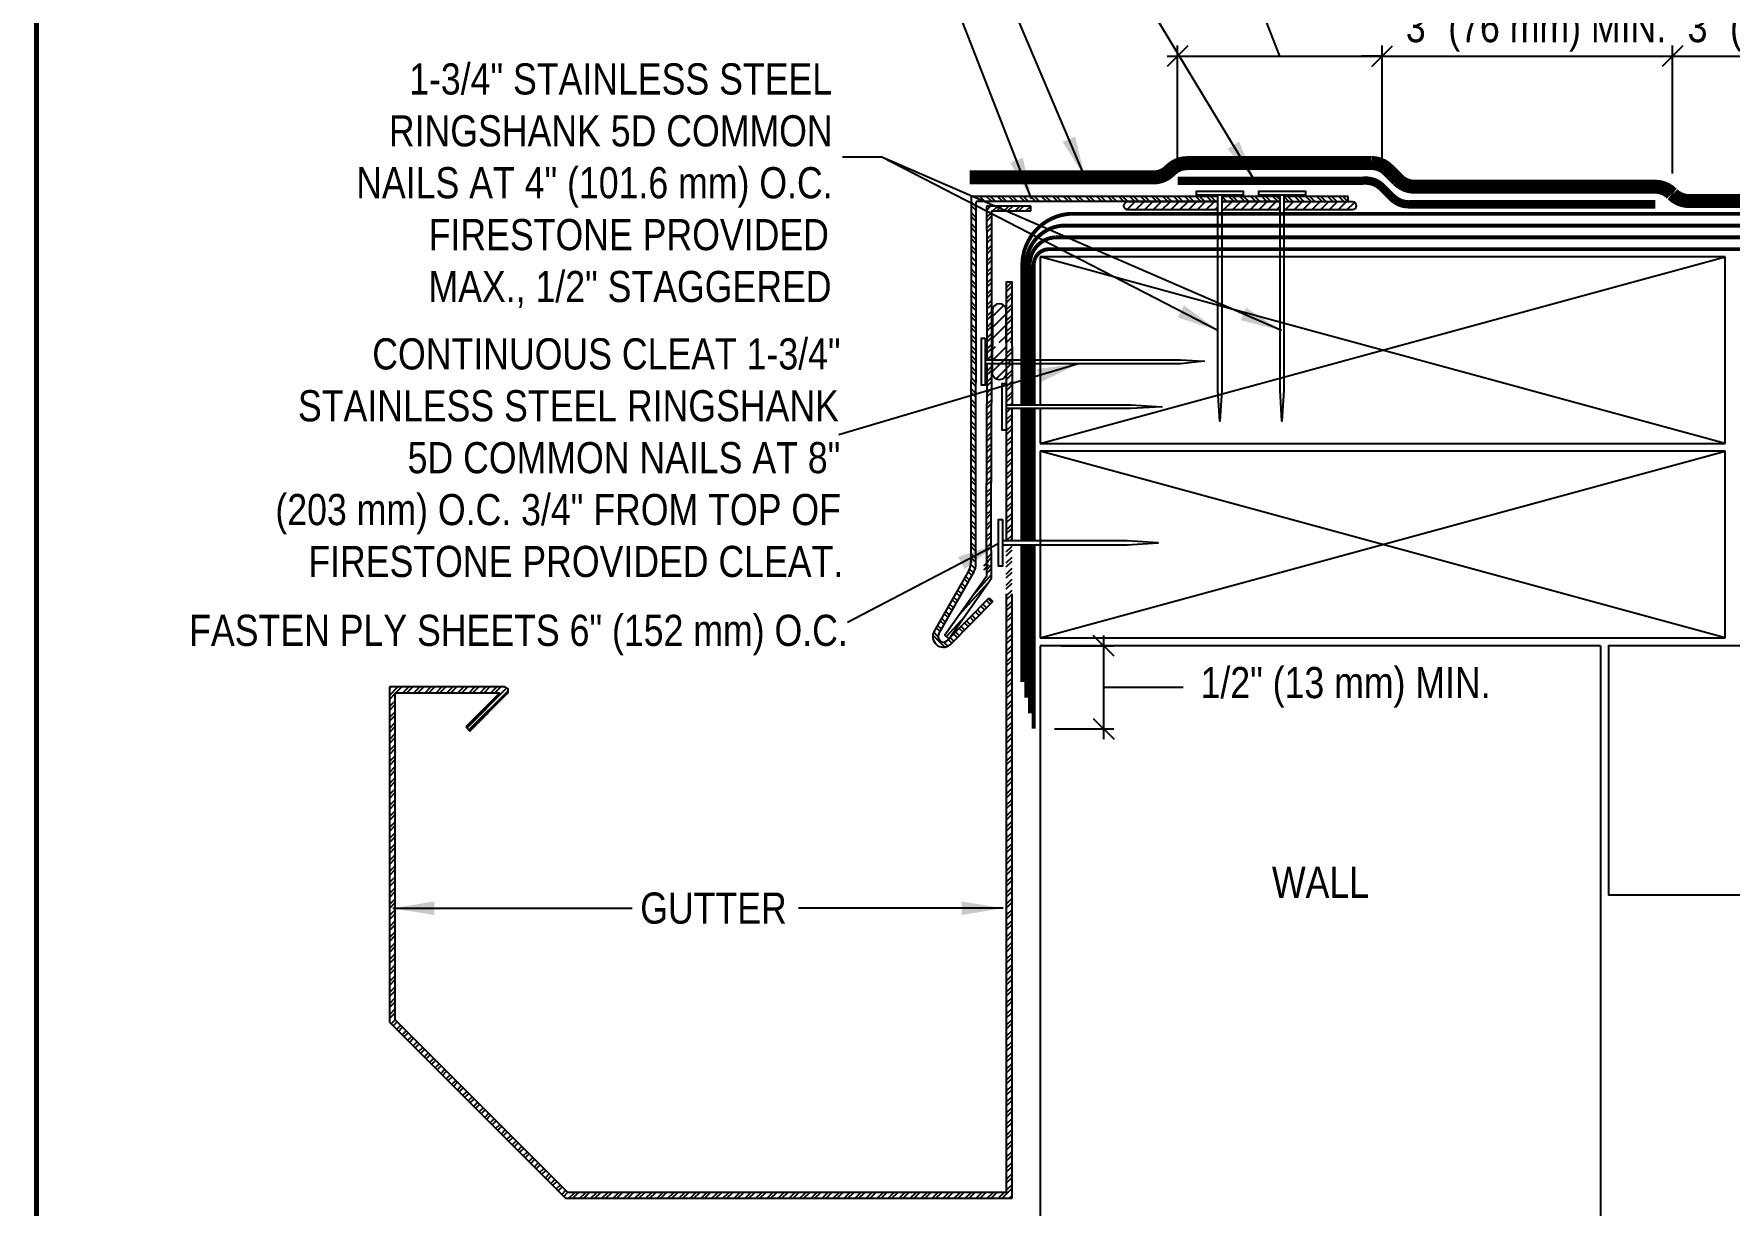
# Model space of a CAD drawing. Header units: inches. Extents: x -741.6 to -721.6, y -23.2 to -6.4.
# Drawn here: x -741.64 to -731.43, y -19.59 to -12.54 of the extents above; entities that cross this region are included whole.
import ezdxf
from ezdxf.enums import TextEntityAlignment as Align

# ---------------------------------------------------------------- set-up
doc = ezdxf.new("R2010")
doc.units = ezdxf.units.IN
doc.header["$MEASUREMENT"] = 0
doc.layers.get('0').update_dxf_attribs({"linetype": 'CONTINUOUS'})
doc.layers.get('DEFPOINTS').update_dxf_attribs({"linetype": 'CONTINUOUS'})
for name, color, linetype in [('FSBP-ACCESSORY-OTHER', 7, 'CONTINUOUS'), ('FSBP-ANNO-LABEL', 7, 'CONTINUOUS'), ('FSBP-ANNO-NOTE', 7, 'CONTINUOUS'), ('FSBP-MEMBRANE', 7, 'CONTINUOUS'), ('FSBP-SEALANTS', 1, 'CONTINUOUS'), ('FSBP-SUBSTRATE-GENERIC', 9, 'CONTINUOUS'), ('FSBP-TTLB-BORDER', 7, 'CONTINUOUS'), ('FSBP-TTLB-TEXT', 7, 'CONTINUOUS'), ('FSBP-WALL-CURB', 9, 'CONTINUOUS'), ('FSBP-WOOD', 7, 'CONTINUOUS')]:
    doc.layers.add(name, color=color, linetype=linetype)
doc.styles.add('ARIAL', font='arial.ttf')
doc.styles.add('ARIAL_BOLD', font='ariblk.ttf')
doc.styles.add('ARIAL_NAR', font='ARIALN.TTF')
doc.dimstyles.new('FSBP-DIM', dxfattribs={"dimtxt": 0.1875, "dimasz": 0.125, "dimexe": 0.0625, "dimexo": 0.125, "dimgap": 0.125, "dimtad": 0, "dimdec": 0, "dimzin": 1, "dimdsep": 46, "dimlunit": 4, "dimtxsty": 'ARIAL_NAR', "dimblk": 'OBLIQUE', "dimcen": 0.09375, "dimdle": 0.0625, "dimclrd": 256, "dimclre": 256, "dimclrt": 256, "dimadec": 0, "dimazin": 0, "dimtfac": 1, "dimtdec": 0, "dimtmove": 1, "dimatfit": 3, "dimfxl": 0, "dimtolj": 1, "dimtzin": 0, "dimlwd": -1, "dimlwe": -1, "dimarcsym": 0})
doc.dimstyles.new('FSBP-LEADER', dxfattribs={"dimtxt": 0.1875, "dimasz": 0.25, "dimexe": 0.0625, "dimexo": 0.125, "dimgap": 0.125, "dimtad": 0, "dimtih": 1, "dimtoh": 1, "dimdec": 4, "dimzin": 0, "dimdsep": 46, "dimlunit": 4, "dimtxsty": 'ARIAL_NAR', "dimcen": 0.09375, "dimclrd": 256, "dimclre": 256, "dimclrt": 256, "dimadec": 0, "dimazin": 0, "dimtfac": 1, "dimtdec": 4, "dimtofl": 0, "dimtmove": 0, "dimatfit": 3, "dimfxl": 0, "dimtolj": 1, "dimtzin": 0, "dimlwd": -1, "dimlwe": -1, "dimarcsym": 0})

# ---------------------------------------------------------------- blocks, each defined once
blk = doc.blocks.new('FSBP_HOT-DIPPED-NAIL')
at = {"layer": 'FSBP-ACCESSORY-OTHER'}
blk.add_lwpolyline([(0, 0.1875), (0, -0.1875), (-0.03125, -0.1875), (-0.03125, 0.1875)], close=True, dxfattribs=at)
blk.add_lwpolyline([(0, 0.015625), (1, 0.015625), (1.25, 0), (1, -0.015625), (0, -0.015625)], dxfattribs=at)
blk = doc.blocks.new('_OBLIQUE')
at = {"color": 0, "linetype": 'ByBlock'}
blk.add_line((-0.5, -0.5), (0.5, 0.5), dxfattribs=at)
blk = doc.blocks.new('*D7')
at = {"layer": 'DEFPOINTS', "color": 0, "transparency": 16777216}
for p in [(-733.517, -12.67), (-734.749, -13.421), (-733.517, -13.461)]:
    blk.add_point(p, dxfattribs=at)
at = {"layer": 'FSBP-ANNO-LABEL', "transparency": 16777216}
for p, q in [((-734.133, -12.67), (-734.465, -11.818)), ((-734.465, -11.818), (-734.215, -11.818)), ((-734.749, -13.296), (-734.749, -12.607)), ((-733.517, -13.336), (-733.517, -12.607)), ((-734.812, -12.67), (-733.454, -12.67))]:
    blk.add_line(p, q, dxfattribs=at)
at = {"layer": 'FSBP-ANNO-LABEL', "transparency": 16777216, "xscale": 0.125, "yscale": 0.125, "zscale": 0.125, "rotation": 180}
blk.add_blockref('_OBLIQUE', (-734.749, -12.67), dxfattribs=at)
at = {"layer": 'FSBP-ANNO-LABEL', "transparency": 16777216, "xscale": 0.125, "yscale": 0.125, "zscale": 0.125}
blk.add_blockref('_OBLIQUE', (-733.517, -12.67), dxfattribs=at)
at = {"layer": 'FSBP-ANNO-LABEL', "transparency": 16777216, "insert": (-733.319, -11.818), "char_height": 0.1875, "attachment_point": 5, "style": 'ARIAL_NAR'}
blk.add_mtext('\\A1;3" (76 mm) MIN.', dxfattribs=at)
blk = doc.blocks.new('*D6')
at = {"layer": 'DEFPOINTS', "color": 0, "transparency": 16777216}
for p in [(-731.768, -12.67), (-733.517, -13.461), (-731.768, -13.502)]:
    blk.add_point(p, dxfattribs=at)
at = {"layer": 'FSBP-ANNO-LABEL', "transparency": 16777216}
for p, q in [((-733.517, -13.336), (-733.517, -12.607)), ((-731.768, -13.377), (-731.768, -12.607)), ((-733.517, -12.67), (-733.642, -12.67)), ((-733.517, -12.67), (-731.768, -12.67)), ((-731.768, -12.67), (-731.643, -12.67))]:
    blk.add_line(p, q, dxfattribs=at)
at = {"layer": 'FSBP-ANNO-LABEL', "transparency": 16777216, "xscale": 0.125, "yscale": 0.125, "zscale": 0.125}
blk.add_blockref('_OBLIQUE', (-733.517, -12.67), dxfattribs=at)
at = {"layer": 'FSBP-ANNO-LABEL', "transparency": 16777216, "xscale": 0.125, "yscale": 0.125, "zscale": 0.125, "rotation": 180}
blk.add_blockref('_OBLIQUE', (-731.768, -12.67), dxfattribs=at)
at = {"layer": 'FSBP-ANNO-LABEL', "transparency": 16777216, "insert": (-732.59, -12.521), "char_height": 0.1875, "attachment_point": 5, "style": 'ARIAL_NAR'}
blk.add_mtext('\\A1;3" (76 mm) MIN.', dxfattribs=at)
blk = doc.blocks.new('*D8')
at = {"layer": 'DEFPOINTS', "color": 0, "transparency": 16777216}
for p in [(-730.184, -12.67), (-731.768, -13.377), (-730.184, -13.543)]:
    blk.add_point(p, dxfattribs=at)
at = {"layer": 'FSBP-ANNO-LABEL', "transparency": 16777216}
for p, q in [((-731.768, -13.252), (-731.768, -12.607)), ((-730.184, -13.418), (-730.184, -12.607)), ((-731.831, -12.67), (-730.121, -12.67))]:
    blk.add_line(p, q, dxfattribs=at)
at = {"layer": 'FSBP-ANNO-LABEL', "transparency": 16777216, "xscale": 0.125, "yscale": 0.125, "zscale": 0.125, "rotation": 180}
blk.add_blockref('_OBLIQUE', (-731.768, -12.67), dxfattribs=at)
at = {"layer": 'FSBP-ANNO-LABEL', "transparency": 16777216, "xscale": 0.125, "yscale": 0.125, "zscale": 0.125}
blk.add_blockref('_OBLIQUE', (-730.184, -12.67), dxfattribs=at)
at = {"layer": 'FSBP-ANNO-LABEL', "transparency": 16777216, "insert": (-730.893, -12.521), "char_height": 0.1875, "attachment_point": 5, "style": 'ARIAL_NAR'}
blk.add_mtext('\\A1;3" (76 mm) MIN.', dxfattribs=at)
blk = doc.blocks.new('TTLB-ASPHALT_1')
at = {"layer": 'FSBP-TTLB-BORDER', "const_width": 0.0312}
blk.add_lwpolyline([(20, 0), (20, 13), (0, 13), (0, 0)], dxfattribs=at)
at = {"layer": 'FSBP-TTLB-TEXT'}
for tag, height, style, p in [('DETAIL_DESCP_LINE_1', 0.219, 'ARIAL_BOLD', (9.833, -0.375)), ('ISSUE_REV_DATE', 0.219, 'ARIAL', (15.841, -0.728)), ('DETAIL_NUMBER', 0.438, 'ARIAL', (18.421, -0.893))]:
    blk.add_attdef(tag, text='', height=height, dxfattribs=dict(at, style=style)).set_placement(p, align=Align.MIDDLE_CENTER)
at = {"layer": 'FSBP-TTLB-TEXT', "style": 'ARIAL'}
blk.add_attdef('ACCPT_SYSTEMS', text='', height=0.219, dxfattribs=at).set_placement((11.494, -1.125), align=Align.MIDDLE_LEFT)
blk = doc.blocks.new('*D13')
at = {"layer": 'DEFPOINTS', "color": 0, "transparency": 16777216}
for p in [(-735.576, -16.222), (-735.194, -16.222), (-735.615, -16.722)]:
    blk.add_point(p, dxfattribs=at)
at = {"layer": 'FSBP-ANNO-LABEL', "transparency": 16777216}
for p, q in [((-735.451, -16.222), (-735.132, -16.222)), ((-735.194, -16.785), (-735.194, -16.16)), ((-735.194, -16.472), (-734.965, -16.472)), ((-734.965, -16.472), (-734.715, -16.472)), ((-735.49, -16.722), (-735.132, -16.722))]:
    blk.add_line(p, q, dxfattribs=at)
at = {"layer": 'FSBP-ANNO-LABEL', "transparency": 16777216, "xscale": 0.125, "yscale": 0.125, "zscale": 0.125}
for p, rotation in [((-735.194, -16.222), 90), ((-735.194, -16.722), 270)]:
    blk.add_blockref('_OBLIQUE', p, dxfattribs=dict(at, rotation=rotation))
at = {"layer": 'FSBP-ANNO-LABEL', "transparency": 16777216, "insert": (-733.737, -16.472), "char_height": 0.1875, "attachment_point": 5, "style": 'ARIAL_NAR'}
blk.add_mtext('\\A1;1/2" (13 mm) MIN.', dxfattribs=at)

msp = doc.modelspace()

# ---------------------------------------------------------------- hatches: boundary and pattern name
at = {"layer": 'FSBP-SEALANTS'}
h = msp.add_hatch(dxfattribs=at)
h.set_pattern_fill('ANSI31', color=256, scale=0.375, style=0)
h.set_pattern_definition([(45, (-1212.121866, -177.866906), (-0.0331456304, 0.0331456304), [])])
h.paths.add_polyline_path([(-735.781, -14.203, 1), (-735.864, -14.203), (-735.864, -14.396), (-735.781, -14.396)])
h.paths.add_polyline_path([(-735.781, -14.419), (-735.864, -14.419), (-735.864, -14.578, 1), (-735.781, -14.578)])

# ---------------------------------------------------------------- linework, layer by layer
for p, q in [((-736.53, -13.278), (-736.766, -13.278)), ((-735.898, -13.72), (-735.898, -13.577)), ((-735.632, -13.574), (-735.896, -13.574)), ((-735.632, -13.603), (-735.632, -13.574)), ((-735.868, -13.72), (-735.868, -13.606)), ((-735.865, -13.603), (-735.632, -13.603))]:
    msp.add_line(p, q)
for centre in [(-735.896, -13.577), (-735.865, -13.606)]:
    msp.add_arc(centre, 0.00293, 90, 180)
at = {"layer": 'FSBP-ACCESSORY-OTHER', "linetype": 'Continuous'}
for p, q in [((-735.992, -13.519), (-735.994, -15.722)), ((-735.963, -15.73), (-735.961, -13.55))]:
    msp.add_line(p, q, dxfattribs=at)
at = {"layer": 'FSBP-ACCESSORY-OTHER'}
for p, q in [((-735.961, -13.578), (-735.992, -13.547)), ((-735.961, -13.601), (-735.992, -13.57)), ((-734.506, -13.515), (-735.988, -13.515)), ((-735.933, -13.546), (-735.963, -13.515)), ((-734.506, -13.546), (-735.957, -13.546)), ((-735.909, -13.546), (-735.94, -13.515)), ((-735.868, -13.546), (-735.899, -13.515)), ((-735.898, -13.598), (-735.875, -13.574)), ((-735.845, -13.546), (-735.876, -13.515)), ((-735.861, -13.603), (-735.832, -13.574)), ((-735.837, -13.603), (-735.808, -13.574)), ((-735.802, -13.546), (-735.833, -13.515)), ((-735.779, -13.546), (-735.809, -13.515)), ((-735.794, -13.603), (-735.765, -13.574)), ((-735.771, -13.603), (-735.742, -13.574)), ((-735.736, -13.546), (-735.766, -13.515)), ((-735.712, -13.546), (-735.743, -13.515)), ((-735.728, -13.603), (-735.699, -13.574)), ((-735.705, -13.603), (-735.676, -13.574)), ((-735.669, -13.546), (-735.7, -13.515)), ((-735.646, -13.546), (-735.677, -13.515)), ((-735.662, -13.603), (-735.633, -13.574)), ((-735.603, -13.546), (-735.634, -13.515)), ((-735.58, -13.546), (-735.61, -13.515)), ((-735.537, -13.546), (-735.568, -13.515)), ((-735.513, -13.546), (-735.544, -13.515)), ((-735.471, -13.546), (-735.501, -13.515)), ((-735.447, -13.546), (-735.478, -13.515)), ((-735.404, -13.546), (-735.435, -13.515)), ((-735.381, -13.546), (-735.412, -13.515)), ((-735.338, -13.546), (-735.368, -13.515)), ((-735.314, -13.546), (-735.345, -13.515)), ((-735.271, -13.546), (-735.302, -13.515)), ((-735.248, -13.546), (-735.279, -13.515)), ((-735.205, -13.546), (-735.236, -13.515)), ((-735.181, -13.546), (-735.212, -13.515)), ((-735.139, -13.546), (-735.169, -13.515)), ((-735.115, -13.546), (-735.146, -13.515)), ((-735.072, -13.546), (-735.103, -13.515)), ((-735.049, -13.546), (-735.08, -13.515)), ((-735.006, -13.546), (-735.037, -13.515)), ((-734.983, -13.546), (-735.013, -13.515)), ((-734.94, -13.546), (-734.971, -13.515)), ((-734.916, -13.546), (-734.947, -13.515)), ((-734.873, -13.546), (-734.904, -13.515)), ((-734.85, -13.546), (-734.881, -13.515)), ((-734.807, -13.546), (-734.838, -13.515)), ((-734.784, -13.546), (-734.815, -13.515)), ((-734.741, -13.546), (-734.772, -13.515)), ((-734.717, -13.546), (-734.748, -13.515)), ((-734.675, -13.546), (-734.705, -13.515)), ((-734.651, -13.546), (-734.682, -13.515)), ((-734.608, -13.546), (-734.639, -13.515)), ((-734.585, -13.546), (-734.616, -13.515)), ((-734.542, -13.546), (-734.573, -13.515)), ((-734.519, -13.546), (-734.549, -13.515)), ((-734.452, -13.546), (-734.483, -13.515)), ((-734.131, -13.515), (-734.482, -13.515)), ((-734.476, -13.546), (-734.482, -13.539)), ((-734.131, -13.546), (-734.482, -13.546)), ((-734.409, -13.546), (-734.44, -13.515)), ((-734.386, -13.546), (-734.417, -13.515)), ((-734.343, -13.546), (-734.374, -13.515)), ((-734.32, -13.546), (-734.351, -13.515)), ((-734.277, -13.546), (-734.308, -13.515)), ((-734.253, -13.546), (-734.284, -13.515)), ((-734.211, -13.546), (-734.241, -13.515)), ((-734.187, -13.546), (-734.218, -13.515)), ((-734.144, -13.546), (-734.175, -13.515)), ((-734.131, -13.536), (-734.152, -13.515)), ((-733.722, -13.515), (-734.108, -13.515)), ((-734.108, -13.546), (-733.722, -13.546)), ((-734.078, -13.546), (-734.105, -13.519)), ((-734.055, -13.546), (-734.085, -13.515)), ((-734.012, -13.546), (-734.042, -13.515)), ((-733.988, -13.546), (-734.019, -13.515)), ((-733.945, -13.546), (-733.976, -13.515)), ((-733.922, -13.546), (-733.953, -13.515)), ((-733.879, -13.546), (-733.91, -13.515)), ((-733.856, -13.546), (-733.886, -13.515)), ((-733.813, -13.546), (-733.844, -13.515)), ((-733.789, -13.546), (-733.82, -13.515)), ((-733.747, -13.546), (-733.777, -13.515)), ((-733.723, -13.546), (-733.754, -13.515)), ((-733.722, -13.546), (-733.722, -13.515)), ((-735.961, -13.644), (-735.992, -13.613)), ((-735.961, -13.667), (-735.992, -13.637)), ((-735.961, -13.71), (-735.992, -13.679)), ((-735.898, -13.641), (-735.868, -13.61)), ((-735.898, -13.664), (-735.868, -13.633)), ((-735.898, -13.707), (-735.868, -13.676)), ((-735.638, -13.603), (-735.632, -13.597)), ((-735.961, -13.734), (-735.992, -13.703)), ((-735.961, -13.777), (-735.992, -13.746)), ((-735.961, -13.8), (-735.992, -13.769)), ((-735.898, -13.73), (-735.868, -13.7)), ((-735.898, -13.72), (-735.898, -14.499)), ((-735.898, -13.773), (-735.868, -13.742)), ((-735.898, -13.797), (-735.868, -13.766)), ((-735.868, -14.499), (-735.868, -13.72)), ((-735.961, -13.843), (-735.992, -13.812)), ((-735.961, -13.866), (-735.992, -13.835)), ((-735.961, -13.909), (-735.992, -13.878)), ((-735.898, -13.84), (-735.868, -13.809)), ((-735.898, -13.863), (-735.868, -13.832)), ((-735.898, -13.906), (-735.868, -13.875)), ((-735.961, -14.006), (-735.993, -13.975)), ((-735.961, -13.94), (-735.992, -13.909)), ((-735.961, -13.983), (-735.992, -13.952)), ((-735.898, -13.929), (-735.868, -13.898)), ((-735.898, -13.972), (-735.868, -13.941)), ((-735.898, -13.996), (-735.868, -13.965)), ((-735.961, -14.049), (-735.993, -14.018)), ((-735.961, -14.073), (-735.993, -14.041)), ((-735.961, -14.115), (-735.992, -14.085)), ((-735.898, -14.038), (-735.868, -14.008)), ((-735.898, -14.062), (-735.868, -14.031)), ((-735.898, -14.105), (-735.868, -14.074)), ((-735.781, -14.066), (-735.747, -14.032)), ((-735.781, -14.09), (-735.746, -14.054)), ((-735.961, -14.139), (-735.992, -14.108)), ((-735.961, -14.182), (-735.992, -14.151)), ((-735.961, -14.205), (-735.992, -14.174)), ((-735.898, -14.128), (-735.868, -14.097)), ((-735.898, -14.171), (-735.868, -14.14)), ((-735.898, -14.194), (-735.868, -14.164)), ((-735.781, -14.132), (-735.746, -14.097)), ((-735.781, -14.156), (-735.746, -14.121)), ((-735.781, -14.199), (-735.746, -14.164)), ((-735.781, -14.222), (-735.746, -14.187)), ((-735.961, -14.248), (-735.992, -14.217)), ((-735.961, -14.271), (-735.992, -14.241)), ((-735.961, -14.314), (-735.992, -14.284)), ((-735.898, -14.237), (-735.868, -14.207)), ((-735.898, -14.261), (-735.868, -14.23)), ((-735.898, -14.304), (-735.868, -14.273)), ((-735.781, -14.265), (-735.746, -14.23)), ((-735.781, -14.288), (-735.746, -14.253)), ((-735.962, -14.38), (-735.993, -14.349)), ((-735.962, -14.403), (-735.993, -14.373)), ((-735.961, -14.338), (-735.992, -14.307)), ((-735.898, -14.327), (-735.868, -14.296)), ((-735.898, -14.37), (-735.868, -14.339)), ((-735.898, -14.393), (-735.868, -14.363)), ((-735.781, -14.331), (-735.746, -14.296)), ((-735.781, -14.355), (-735.746, -14.32)), ((-735.779, -14.396), (-735.746, -14.362)), ((-735.756, -14.396), (-735.746, -14.386)), ((-735.962, -14.446), (-735.993, -14.415)), ((-735.962, -14.505), (-735.993, -14.474)), ((-735.962, -14.528), (-735.993, -14.497)), ((-735.962, -14.47), (-735.992, -14.44)), ((-735.898, -14.436), (-735.868, -14.405)), ((-735.898, -14.46), (-735.868, -14.429)), ((-735.895, -14.499), (-735.868, -14.472)), ((-735.872, -14.499), (-735.868, -14.495)), ((-735.781, -14.421), (-735.779, -14.419)), ((-735.781, -14.464), (-735.746, -14.429)), ((-735.781, -14.487), (-735.746, -14.452)), ((-735.781, -14.53), (-735.746, -14.495)), ((-735.746, -14.419), (-735.746, -14.77)), ((-735.962, -14.571), (-735.993, -14.54)), ((-735.961, -14.595), (-735.993, -14.564)), ((-735.898, -14.523), (-735.901, -15.481)), ((-735.898, -14.526), (-735.895, -14.523)), ((-735.898, -14.569), (-735.868, -14.538)), ((-735.898, -14.592), (-735.868, -14.561)), ((-735.871, -15.479), (-735.868, -14.523)), ((-735.781, -14.554), (-735.746, -14.518)), ((-735.781, -14.596), (-735.746, -14.561)), ((-735.781, -14.62), (-735.746, -14.585)), ((-735.961, -14.638), (-735.993, -14.607)), ((-735.961, -14.662), (-735.992, -14.631)), ((-735.962, -14.704), (-735.992, -14.674)), ((-735.962, -14.727), (-735.992, -14.697)), ((-735.899, -14.702), (-735.868, -14.671)), ((-735.899, -14.725), (-735.868, -14.695)), ((-735.898, -14.635), (-735.868, -14.605)), ((-735.898, -14.658), (-735.868, -14.628)), ((-735.781, -14.663), (-735.746, -14.628)), ((-735.781, -14.686), (-735.746, -14.651)), ((-735.781, -14.729), (-735.746, -14.694)), ((-735.962, -14.77), (-735.993, -14.739)), ((-735.962, -14.793), (-735.993, -14.762)), ((-735.899, -14.768), (-735.868, -14.738)), ((-735.899, -14.792), (-735.868, -14.761)), ((-735.899, -14.835), (-735.869, -14.804)), ((-735.781, -14.753), (-735.746, -14.717)), ((-735.781, -14.819), (-735.756, -14.793)), ((-735.781, -14.795), (-735.779, -14.793)), ((-735.756, -14.77), (-735.746, -14.76)), ((-735.962, -14.836), (-735.993, -14.805)), ((-735.962, -14.86), (-735.993, -14.829)), ((-735.962, -14.902), (-735.993, -14.871)), ((-735.962, -14.926), (-735.993, -14.895)), ((-735.9, -14.858), (-735.869, -14.828)), ((-735.9, -14.901), (-735.869, -14.871)), ((-735.9, -14.925), (-735.869, -14.894)), ((-735.781, -14.862), (-735.746, -14.826)), ((-735.781, -14.885), (-735.746, -14.85)), ((-735.781, -14.928), (-735.746, -14.893)), ((-735.962, -14.969), (-735.993, -14.938)), ((-735.962, -14.992), (-735.993, -14.961)), ((-735.962, -15.035), (-735.993, -15.004)), ((-735.9, -14.968), (-735.869, -14.937)), ((-735.9, -14.991), (-735.869, -14.961)), ((-735.9, -15.034), (-735.869, -15.004)), ((-735.781, -14.951), (-735.746, -14.916)), ((-735.781, -14.994), (-735.746, -14.959)), ((-735.781, -15.018), (-735.746, -14.983)), ((-735.962, -15.058), (-735.993, -15.027)), ((-735.963, -15.101), (-735.993, -15.07)), ((-735.963, -15.124), (-735.993, -15.094)), ((-735.9, -15.058), (-735.869, -15.027)), ((-735.9, -15.101), (-735.869, -15.07)), ((-735.9, -15.124), (-735.869, -15.094)), ((-735.781, -15.061), (-735.746, -15.025)), ((-735.781, -15.084), (-735.746, -15.049)), ((-735.781, -15.127), (-735.746, -15.092)), ((-735.963, -15.234), (-735.994, -15.203)), ((-735.963, -15.167), (-735.993, -15.136)), ((-735.963, -15.191), (-735.993, -15.16)), ((-735.901, -15.191), (-735.87, -15.16)), ((-735.901, -15.234), (-735.87, -15.203)), ((-735.9, -15.167), (-735.87, -15.137)), ((-735.781, -15.15), (-735.746, -15.115)), ((-735.781, -15.193), (-735.746, -15.158)), ((-735.781, -15.217), (-735.746, -15.181)), ((-735.963, -15.257), (-735.994, -15.226)), ((-735.963, -15.3), (-735.994, -15.269)), ((-735.963, -15.323), (-735.994, -15.292)), ((-735.901, -15.257), (-735.87, -15.227)), ((-735.901, -15.3), (-735.87, -15.27)), ((-735.901, -15.324), (-735.87, -15.293)), ((-735.781, -15.259), (-735.746, -15.224)), ((-735.781, -15.283), (-735.746, -15.248)), ((-735.781, -15.326), (-735.746, -15.291)), ((-735.781, -15.349), (-735.746, -15.314)), ((-735.963, -15.366), (-735.994, -15.335)), ((-735.963, -15.389), (-735.994, -15.359)), ((-735.963, -15.432), (-735.994, -15.401)), ((-735.901, -15.367), (-735.87, -15.336)), ((-735.901, -15.39), (-735.87, -15.36)), ((-735.901, -15.433), (-735.87, -15.403)), ((-735.781, -15.392), (-735.746, -15.357)), ((-735.781, -15.415), (-735.746, -15.38)), ((-735.963, -15.456), (-735.994, -15.425)), ((-735.963, -15.498), (-735.994, -15.468)), ((-735.963, -15.522), (-735.994, -15.491)), ((-735.901, -15.457), (-735.871, -15.426)), ((-735.901, -15.5), (-735.871, -15.469)), ((-735.901, -15.523), (-735.871, -15.492)), ((-735.781, -15.458), (-735.746, -15.423)), ((-735.781, -15.482), (-735.746, -15.447)), ((-735.781, -15.525), (-735.746, -15.489)), ((-735.781, -15.548), (-735.746, -15.513)), ((-735.963, -15.565), (-735.994, -15.534)), ((-735.963, -15.588), (-735.994, -15.557)), ((-735.963, -15.631), (-735.994, -15.6)), ((-735.901, -15.566), (-735.87, -15.535)), ((-735.901, -15.589), (-735.87, -15.558)), ((-735.901, -15.632), (-735.87, -15.601)), ((-735.781, -15.59), (-735.746, -15.556)), ((-735.781, -15.614), (-735.781, -15.614)), ((-735.757, -15.59), (-735.746, -15.579)), ((-735.963, -15.654), (-735.994, -15.623)), ((-735.963, -15.697), (-735.994, -15.666)), ((-735.963, -15.721), (-735.994, -15.69)), ((-735.916, -15.741), (-735.885, -15.71)), ((-735.901, -15.655), (-735.87, -15.624)), ((-735.898, -15.696), (-735.868, -15.665)), ((-735.898, -15.719), (-735.868, -15.688)), ((-735.781, -15.657), (-735.746, -15.622)), ((-735.781, -15.681), (-735.746, -15.645)), ((-735.781, -15.723), (-735.746, -15.688)), ((-735.781, -15.747), (-735.746, -15.712)), ((-736.006, -15.769), (-736.214, -16.134)), ((-735.975, -15.777), (-736.188, -16.151)), ((-736.012, -15.84), (-736.034, -15.818)), ((-736.003, -15.826), (-736.026, -15.803)), ((-735.988, -15.798), (-736.01, -15.776)), ((-735.979, -15.783), (-736.002, -15.761)), ((-735.968, -15.759), (-735.991, -15.736)), ((-735.979, -15.916), (-735.869, -15.793)), ((-735.916, -15.764), (-735.885, -15.733)), ((-735.898, -15.762), (-735.869, -15.733)), ((-735.898, -15.785), (-735.869, -15.756)), ((-735.781, -15.79), (-735.746, -15.755)), ((-735.781, -15.813), (-735.746, -15.778)), ((-735.781, -15.856), (-735.746, -15.821)), ((-736.059, -15.925), (-736.082, -15.903)), ((-736.051, -15.91), (-736.074, -15.888)), ((-736.062, -16.034), (-735.876, -15.826)), ((-736.036, -15.883), (-736.058, -15.86)), ((-736.027, -15.868), (-736.05, -15.845)), ((-735.781, -15.879), (-735.746, -15.844)), ((-735.781, -15.922), (-735.746, -15.887)), ((-735.781, -15.909), (-735.781, -19.515)), ((-735.781, -15.946), (-735.746, -15.911)), ((-735.746, -19.55), (-735.746, -15.909)), ((-736.131, -16.051), (-736.154, -16.029)), ((-736.123, -16.037), (-736.146, -16.014)), ((-736.139, -16.193), (-735.884, -15.934)), ((-736.107, -16.009), (-736.13, -15.987)), ((-736.099, -15.994), (-736.122, -15.972)), ((-736.119, -16.217), (-735.862, -15.956)), ((-736.083, -15.967), (-736.106, -15.945)), ((-736.075, -15.952), (-736.098, -15.93)), ((-735.944, -16.039), (-735.966, -16.017)), ((-735.932, -16.027), (-735.954, -16.005)), ((-735.911, -16.005), (-735.933, -15.984)), ((-735.899, -15.994), (-735.921, -15.972)), ((-735.878, -15.972), (-735.9, -15.95)), ((-735.867, -15.96), (-735.889, -15.939)), ((-735.884, -15.934), (-735.862, -15.956)), ((-735.781, -15.989), (-735.746, -15.953)), ((-735.781, -16.012), (-735.746, -15.977)), ((-735.781, -16.055), (-735.746, -16.02)), ((-736.179, -16.136), (-736.202, -16.113)), ((-736.171, -16.121), (-736.194, -16.099)), ((-736.155, -16.094), (-736.178, -16.071)), ((-736.147, -16.079), (-736.17, -16.056)), ((-736.141, -16.167), (-736.033, -16.047)), ((-736.043, -16.139), (-736.065, -16.117)), ((-736.031, -16.127), (-736.053, -16.105)), ((-736.01, -16.105), (-736.032, -16.084)), ((-735.998, -16.094), (-736.02, -16.072)), ((-735.977, -16.072), (-735.999, -16.05)), ((-735.965, -16.06), (-735.987, -16.039)), ((-735.781, -16.078), (-735.746, -16.043)), ((-735.781, -16.121), (-735.746, -16.086)), ((-735.781, -16.145), (-735.746, -16.109)), ((-736.15, -16.23), (-736.223, -16.159)), ((-736.192, -16.166), (-736.217, -16.141)), ((-736.132, -16.225), (-736.158, -16.2)), ((-736.109, -16.206), (-736.131, -16.184)), ((-736.097, -16.194), (-736.119, -16.172)), ((-736.076, -16.172), (-736.098, -16.151)), ((-736.064, -16.16), (-736.086, -16.139)), ((-735.781, -16.187), (-735.746, -16.152)), ((-735.781, -16.211), (-735.746, -16.176)), ((-735.781, -16.254), (-735.746, -16.219)), ((-735.781, -16.277), (-735.746, -16.242)), ((-735.781, -16.32), (-735.746, -16.285)), ((-735.781, -16.343), (-735.746, -16.308)), ((-735.781, -16.386), (-735.746, -16.351)), ((-735.781, -16.41), (-735.746, -16.375)), ((-735.781, -16.453), (-735.746, -16.417)), ((-739.496, -16.479), (-739.488, -16.47)), ((-739.496, -16.521), (-739.445, -16.47)), ((-738.803, -16.47), (-739.496, -16.47)), ((-739.496, -16.47), (-739.496, -18.489)), ((-739.496, -16.545), (-739.461, -16.51)), ((-739.461, -18.475), (-739.461, -16.506)), ((-739.461, -16.506), (-738.831, -16.506)), ((-739.457, -16.506), (-739.422, -16.47)), ((-739.414, -16.506), (-739.379, -16.47)), ((-739.391, -16.506), (-739.355, -16.47)), ((-739.348, -16.506), (-739.313, -16.47)), ((-739.324, -16.506), (-739.289, -16.47)), ((-739.281, -16.506), (-739.246, -16.47)), ((-739.258, -16.506), (-739.223, -16.47)), ((-739.215, -16.506), (-739.18, -16.47)), ((-739.192, -16.506), (-739.157, -16.47)), ((-739.149, -16.506), (-739.114, -16.47)), ((-739.125, -16.506), (-739.09, -16.47)), ((-739.083, -16.506), (-739.047, -16.47)), ((-739.059, -16.506), (-739.024, -16.47)), ((-738.831, -16.506), (-739.036, -16.711)), ((-739.029, -16.718), (-738.788, -16.476)), ((-739.018, -16.729), (-738.779, -16.491)), ((-739.016, -16.506), (-738.981, -16.47)), ((-739.011, -16.736), (-738.786, -16.51)), ((-738.993, -16.506), (-738.958, -16.47)), ((-738.95, -16.506), (-738.915, -16.47)), ((-738.926, -16.506), (-738.891, -16.47)), ((-738.884, -16.506), (-738.848, -16.47)), ((-738.86, -16.506), (-738.825, -16.47)), ((-735.781, -16.476), (-735.746, -16.441)), ((-735.781, -16.519), (-735.746, -16.484)), ((-735.781, -16.542), (-735.746, -16.507)), ((-739.496, -16.588), (-739.461, -16.553)), ((-739.496, -16.611), (-739.461, -16.576)), ((-739.496, -16.654), (-739.461, -16.619)), ((-735.781, -16.585), (-735.746, -16.55)), ((-735.781, -16.609), (-735.746, -16.574)), ((-735.781, -16.652), (-735.746, -16.616)), ((-735.781, -16.675), (-735.746, -16.64)), ((-739.496, -16.677), (-739.461, -16.642)), ((-739.496, -16.72), (-739.461, -16.685)), ((-739.496, -16.744), (-739.461, -16.709)), ((-739.036, -16.711), (-739.011, -16.736)), ((-735.781, -16.718), (-735.746, -16.683)), ((-735.781, -16.741), (-735.746, -16.706)), ((-739.496, -16.787), (-739.461, -16.751)), ((-739.496, -16.81), (-739.461, -16.775)), ((-739.496, -16.853), (-739.461, -16.818)), ((-739.496, -16.876), (-739.461, -16.841)), ((-735.781, -16.784), (-735.746, -16.749)), ((-735.781, -16.808), (-735.746, -16.772)), ((-735.781, -16.85), (-735.746, -16.815)), ((-735.781, -16.874), (-735.746, -16.839)), ((-739.496, -16.919), (-739.461, -16.884)), ((-739.496, -16.943), (-739.461, -16.907)), ((-735.781, -16.917), (-735.746, -16.882)), ((-735.781, -16.94), (-735.746, -16.905)), ((-735.781, -16.983), (-735.746, -16.948)), ((-739.496, -16.986), (-739.461, -16.95)), ((-739.496, -17.009), (-739.461, -16.974)), ((-739.496, -17.052), (-739.461, -17.017)), ((-739.496, -17.075), (-739.461, -17.04)), ((-735.781, -17.006), (-735.746, -16.971)), ((-735.781, -17.049), (-735.746, -17.014)), ((-735.781, -17.073), (-735.746, -17.038)), ((-739.496, -17.118), (-739.461, -17.083)), ((-739.496, -17.142), (-739.461, -17.106)), ((-739.496, -17.184), (-739.461, -17.149)), ((-735.781, -17.116), (-735.746, -17.08)), ((-735.781, -17.139), (-735.746, -17.104)), ((-735.781, -17.182), (-735.746, -17.147)), ((-739.496, -17.208), (-739.461, -17.173)), ((-739.496, -17.251), (-739.461, -17.216)), ((-739.496, -17.274), (-739.461, -17.239)), ((-735.781, -17.205), (-735.746, -17.17)), ((-735.781, -17.248), (-735.746, -17.213)), ((-735.781, -17.272), (-735.746, -17.236)), ((-739.496, -17.317), (-739.461, -17.282)), ((-739.496, -17.34), (-739.461, -17.305)), ((-739.496, -17.383), (-739.461, -17.348)), ((-735.781, -17.314), (-735.746, -17.279)), ((-735.781, -17.338), (-735.746, -17.303)), ((-735.781, -17.381), (-735.746, -17.346)), ((-739.496, -17.407), (-739.461, -17.372)), ((-739.496, -17.45), (-739.461, -17.414)), ((-739.496, -17.473), (-739.461, -17.438)), ((-735.781, -17.404), (-735.746, -17.369)), ((-735.781, -17.447), (-735.746, -17.412)), ((-735.781, -17.47), (-735.746, -17.435)), ((-739.496, -17.516), (-739.461, -17.481)), ((-739.496, -17.539), (-739.461, -17.504)), ((-739.496, -17.582), (-739.461, -17.547)), ((-735.781, -17.513), (-735.746, -17.478)), ((-735.781, -17.537), (-735.746, -17.502)), ((-735.781, -17.58), (-735.746, -17.544)), ((-739.496, -17.606), (-739.461, -17.57)), ((-739.496, -17.648), (-739.461, -17.613)), ((-739.496, -17.672), (-739.461, -17.637)), ((-735.781, -17.603), (-735.746, -17.568)), ((-735.781, -17.646), (-735.746, -17.611)), ((-735.781, -17.669), (-735.746, -17.634)), ((-739.496, -17.715), (-739.461, -17.68)), ((-739.496, -17.738), (-739.461, -17.703)), ((-739.496, -17.781), (-739.461, -17.746)), ((-735.781, -17.712), (-735.746, -17.677)), ((-735.781, -17.736), (-735.746, -17.7)), ((-735.781, -17.778), (-735.746, -17.743)), ((-739.496, -17.804), (-739.461, -17.769)), ((-739.496, -17.847), (-739.461, -17.812)), ((-739.496, -17.871), (-739.461, -17.836)), ((-735.781, -17.802), (-735.746, -17.767)), ((-735.781, -17.845), (-735.746, -17.81)), ((-735.781, -17.868), (-735.746, -17.833)), ((-739.496, -17.914), (-739.461, -17.878)), ((-739.496, -17.937), (-739.461, -17.902)), ((-739.496, -17.98), (-739.461, -17.945)), ((-739.496, -18.003), (-739.461, -17.968)), ((-735.781, -17.911), (-735.746, -17.876)), ((-735.781, -17.934), (-735.746, -17.899)), ((-735.781, -17.977), (-735.746, -17.942)), ((-735.781, -18.001), (-735.746, -17.966)), ((-739.496, -18.046), (-739.461, -18.011)), ((-739.496, -18.07), (-739.461, -18.034)), ((-735.781, -18.044), (-735.746, -18.008)), ((-735.781, -18.067), (-735.746, -18.032)), ((-739.496, -18.112), (-739.461, -18.077)), ((-739.496, -18.136), (-739.461, -18.101)), ((-739.496, -18.179), (-739.461, -18.144)), ((-739.496, -18.202), (-739.461, -18.167)), ((-735.781, -18.11), (-735.746, -18.075)), ((-735.781, -18.133), (-735.746, -18.098)), ((-735.781, -18.176), (-735.746, -18.141)), ((-735.781, -18.2), (-735.746, -18.164)), ((-739.496, -18.245), (-739.461, -18.21)), ((-739.496, -18.268), (-739.461, -18.233)), ((-735.781, -18.243), (-735.746, -18.207)), ((-735.781, -18.266), (-735.746, -18.231)), ((-735.781, -18.309), (-735.746, -18.274)), ((-739.496, -18.311), (-739.461, -18.276)), ((-739.496, -18.335), (-739.461, -18.3)), ((-739.496, -18.378), (-739.461, -18.342)), ((-739.496, -18.401), (-739.461, -18.366)), ((-735.781, -18.332), (-735.746, -18.297)), ((-735.781, -18.375), (-735.746, -18.34)), ((-735.781, -18.399), (-735.746, -18.363)), ((-739.496, -18.444), (-739.461, -18.409)), ((-739.496, -18.467), (-739.461, -18.432)), ((-739.486, -18.5), (-739.461, -18.475)), ((-738.421, -19.515), (-739.461, -18.475)), ((-735.781, -18.441), (-735.746, -18.406)), ((-735.781, -18.465), (-735.746, -18.43)), ((-735.781, -18.508), (-735.746, -18.473)), ((-739.496, -18.489), (-738.435, -19.55)), ((-739.474, -18.512), (-739.449, -18.487)), ((-739.453, -18.533), (-739.428, -18.508)), ((-739.441, -18.545), (-739.416, -18.52)), ((-739.419, -18.566), (-739.395, -18.541)), ((-739.408, -18.578), (-739.383, -18.553)), ((-739.386, -18.599), (-739.361, -18.574)), ((-735.781, -18.531), (-735.746, -18.496)), ((-735.781, -18.574), (-735.746, -18.539)), ((-735.781, -18.597), (-735.746, -18.562)), ((-739.375, -18.611), (-739.35, -18.586)), ((-739.353, -18.632), (-739.328, -18.608)), ((-739.341, -18.644), (-739.317, -18.619)), ((-739.32, -18.666), (-739.295, -18.641)), ((-739.308, -18.677), (-739.283, -18.652)), ((-739.287, -18.699), (-739.262, -18.674)), ((-735.781, -18.64), (-735.746, -18.605)), ((-735.781, -18.664), (-735.746, -18.629)), ((-735.781, -18.707), (-735.746, -18.671)), ((-739.275, -18.71), (-739.25, -18.686)), ((-739.254, -18.732), (-739.229, -18.707)), ((-739.242, -18.744), (-739.217, -18.719)), ((-739.221, -18.765), (-739.196, -18.74)), ((-739.209, -18.777), (-739.184, -18.752)), ((-739.187, -18.798), (-739.163, -18.773)), ((-739.176, -18.81), (-739.151, -18.785)), ((-735.781, -18.73), (-735.746, -18.695)), ((-735.781, -18.773), (-735.746, -18.738)), ((-735.781, -18.796), (-735.746, -18.761)), ((-739.154, -18.831), (-739.129, -18.806)), ((-739.143, -18.843), (-739.118, -18.818)), ((-739.121, -18.864), (-739.096, -18.84)), ((-739.109, -18.876), (-739.085, -18.851)), ((-739.088, -18.898), (-739.063, -18.873)), ((-739.076, -18.909), (-739.051, -18.884)), ((-735.781, -18.839), (-735.746, -18.804)), ((-735.781, -18.863), (-735.746, -18.827)), ((-735.781, -18.905), (-735.746, -18.87)), ((-739.055, -18.931), (-739.03, -18.906)), ((-739.043, -18.942), (-739.018, -18.918)), ((-739.022, -18.964), (-738.997, -18.939)), ((-739.01, -18.976), (-738.985, -18.951)), ((-738.989, -18.997), (-738.964, -18.972)), ((-738.977, -19.009), (-738.952, -18.984)), ((-735.781, -18.929), (-735.746, -18.894)), ((-735.781, -18.972), (-735.746, -18.937)), ((-735.781, -18.995), (-735.746, -18.96)), ((-738.955, -19.03), (-738.931, -19.005)), ((-738.944, -19.042), (-738.919, -19.017)), ((-738.922, -19.063), (-738.897, -19.038)), ((-738.911, -19.075), (-738.886, -19.05)), ((-738.889, -19.096), (-738.864, -19.072)), ((-738.877, -19.108), (-738.852, -19.083)), ((-735.781, -19.038), (-735.746, -19.003)), ((-735.781, -19.061), (-735.746, -19.026)), ((-735.781, -19.104), (-735.746, -19.069)), ((-738.856, -19.13), (-738.831, -19.105)), ((-738.844, -19.141), (-738.819, -19.116)), ((-738.823, -19.163), (-738.798, -19.138)), ((-738.811, -19.174), (-738.786, -19.15)), ((-738.79, -19.196), (-738.765, -19.171)), ((-738.778, -19.208), (-738.753, -19.183)), ((-735.781, -19.128), (-735.746, -19.093)), ((-735.781, -19.171), (-735.746, -19.135)), ((-735.781, -19.194), (-735.746, -19.159)), ((-738.756, -19.229), (-738.732, -19.204)), ((-738.745, -19.241), (-738.72, -19.216)), ((-738.723, -19.262), (-738.698, -19.237)), ((-738.712, -19.274), (-738.687, -19.249)), ((-738.69, -19.295), (-738.665, -19.27)), ((-738.678, -19.307), (-738.654, -19.282)), ((-735.781, -19.237), (-735.746, -19.202)), ((-735.781, -19.26), (-735.746, -19.225)), ((-735.781, -19.303), (-735.746, -19.268)), ((-735.781, -19.327), (-735.746, -19.291)), ((-738.657, -19.328), (-738.632, -19.304)), ((-738.645, -19.34), (-738.62, -19.315)), ((-738.624, -19.362), (-738.599, -19.337)), ((-738.612, -19.373), (-738.587, -19.348)), ((-738.591, -19.395), (-738.566, -19.37)), ((-738.579, -19.406), (-738.554, -19.382)), ((-735.781, -19.369), (-735.746, -19.334)), ((-735.781, -19.393), (-735.746, -19.358)), ((-738.558, -19.428), (-738.533, -19.403)), ((-738.546, -19.44), (-738.521, -19.415)), ((-738.524, -19.461), (-738.5, -19.436)), ((-738.513, -19.473), (-738.488, -19.448)), ((-738.491, -19.494), (-738.466, -19.469)), ((-738.48, -19.506), (-738.455, -19.481)), ((-735.806, -19.55), (-735.746, -19.49)), ((-735.781, -19.436), (-735.746, -19.401)), ((-735.781, -19.459), (-735.746, -19.424)), ((-735.781, -19.502), (-735.746, -19.467)), ((-738.458, -19.527), (-738.433, -19.502)), ((-738.446, -19.539), (-738.422, -19.514)), ((-738.435, -19.55), (-735.746, -19.55)), ((-735.781, -19.515), (-738.421, -19.515)), ((-738.415, -19.55), (-738.379, -19.515)), ((-738.391, -19.55), (-738.356, -19.515)), ((-738.348, -19.55), (-738.313, -19.515)), ((-738.325, -19.55), (-738.29, -19.515)), ((-738.282, -19.55), (-738.247, -19.515)), ((-738.259, -19.55), (-738.223, -19.515)), ((-738.216, -19.55), (-738.181, -19.515)), ((-738.192, -19.55), (-738.157, -19.515)), ((-738.149, -19.55), (-738.114, -19.515)), ((-738.126, -19.55), (-738.091, -19.515)), ((-738.083, -19.55), (-738.048, -19.515)), ((-738.06, -19.55), (-738.025, -19.515)), ((-738.017, -19.55), (-737.982, -19.515)), ((-737.993, -19.55), (-737.958, -19.515)), ((-737.951, -19.55), (-737.915, -19.515)), ((-737.927, -19.55), (-737.892, -19.515)), ((-737.884, -19.55), (-737.849, -19.515)), ((-737.861, -19.55), (-737.826, -19.515)), ((-737.818, -19.55), (-737.783, -19.515)), ((-737.795, -19.55), (-737.759, -19.515)), ((-737.752, -19.55), (-737.717, -19.515)), ((-737.728, -19.55), (-737.693, -19.515)), ((-737.685, -19.55), (-737.65, -19.515)), ((-737.662, -19.55), (-737.627, -19.515)), ((-737.619, -19.55), (-737.584, -19.515)), ((-737.596, -19.55), (-737.561, -19.515)), ((-737.553, -19.55), (-737.518, -19.515)), ((-737.529, -19.55), (-737.494, -19.515)), ((-737.487, -19.55), (-737.451, -19.515)), ((-737.463, -19.55), (-737.428, -19.515)), ((-737.42, -19.55), (-737.385, -19.515)), ((-737.397, -19.55), (-737.362, -19.515)), ((-737.354, -19.55), (-737.319, -19.515)), ((-737.331, -19.55), (-737.295, -19.515)), ((-737.288, -19.55), (-737.253, -19.515)), ((-737.264, -19.55), (-737.229, -19.515)), ((-737.221, -19.55), (-737.186, -19.515)), ((-737.198, -19.55), (-737.163, -19.515)), ((-737.155, -19.55), (-737.12, -19.515)), ((-737.132, -19.55), (-737.097, -19.515)), ((-737.089, -19.55), (-737.054, -19.515)), ((-737.065, -19.55), (-737.03, -19.515)), ((-737.023, -19.55), (-736.987, -19.515)), ((-736.999, -19.55), (-736.964, -19.515)), ((-736.956, -19.55), (-736.921, -19.515)), ((-736.933, -19.55), (-736.898, -19.515)), ((-736.89, -19.55), (-736.855, -19.515)), ((-736.866, -19.55), (-736.831, -19.515)), ((-736.824, -19.55), (-736.788, -19.515)), ((-736.8, -19.55), (-736.765, -19.515)), ((-736.757, -19.55), (-736.722, -19.515)), ((-736.734, -19.55), (-736.699, -19.515)), ((-736.691, -19.55), (-736.656, -19.515)), ((-736.668, -19.55), (-736.632, -19.515)), ((-736.625, -19.55), (-736.59, -19.515)), ((-736.601, -19.55), (-736.566, -19.515)), ((-736.558, -19.55), (-736.523, -19.515)), ((-736.535, -19.55), (-736.5, -19.515)), ((-736.492, -19.55), (-736.457, -19.515)), ((-736.469, -19.55), (-736.434, -19.515)), ((-736.426, -19.55), (-736.391, -19.515)), ((-736.402, -19.55), (-736.367, -19.515)), ((-736.36, -19.55), (-736.324, -19.515)), ((-736.336, -19.55), (-736.301, -19.515)), ((-736.293, -19.55), (-736.258, -19.515)), ((-736.27, -19.55), (-736.235, -19.515)), ((-736.227, -19.55), (-736.192, -19.515)), ((-736.204, -19.55), (-736.168, -19.515)), ((-736.161, -19.55), (-736.126, -19.515)), ((-736.137, -19.55), (-736.102, -19.515)), ((-736.094, -19.55), (-736.059, -19.515)), ((-736.071, -19.55), (-736.036, -19.515)), ((-736.028, -19.55), (-735.993, -19.515)), ((-736.005, -19.55), (-735.97, -19.515)), ((-735.962, -19.55), (-735.927, -19.515)), ((-735.938, -19.55), (-735.903, -19.515)), ((-735.896, -19.55), (-735.86, -19.515)), ((-735.872, -19.55), (-735.837, -19.515)), ((-735.829, -19.55), (-735.794, -19.515)), ((-735.763, -19.55), (-735.746, -19.533))]:
    msp.add_line(p, q, dxfattribs=at)
for points in [[(-734.354, -13.507), (-734.635, -13.507), (-734.635, -13.483), (-734.354, -13.483)], [(-733.979, -13.507), (-734.26, -13.507), (-734.26, -13.483), (-733.979, -13.483)], [(-735.907, -14.37), (-735.907, -14.652), (-735.93, -14.652), (-735.93, -14.37)], [(-735.803, -15.462), (-735.803, -15.743), (-735.827, -15.743), (-735.827, -15.462)]]:
    msp.add_lwpolyline(points, close=True, dxfattribs=at)
for points in [[(-734.482, -13.507), (-734.482, -14.682), (-734.494, -14.87), (-734.506, -14.682), (-734.506, -13.507)], [(-734.108, -13.507), (-734.108, -14.682), (-734.12, -14.87), (-734.131, -14.682), (-734.131, -13.507)], [(-735.746, -14.419), (-735.746, -14.032), (-735.781, -14.032), (-735.781, -14.419)], [(-735.898, -14.295), (-735.898, -14.499)], [(-735.868, -14.499), (-735.868, -14.295)], [(-735.781, -14.419), (-735.781, -15.59)], [(-735.907, -14.499), (-734.731, -14.499), (-734.588, -14.507), (-734.731, -14.523), (-735.907, -14.523)], [(-735.746, -15.59), (-735.746, -14.793)], [(-735.901, -15.481), (-735.9, -15.804), (-736.15, -16.159), (-736.127, -16.18), (-735.869, -15.815), (-735.871, -15.479)], [(-735.803, -15.614), (-735.053, -15.614), (-734.866, -15.602), (-735.053, -15.59), (-735.803, -15.59)]]:
    msp.add_lwpolyline(points, dxfattribs=at)
for centre, radius, start, end in [((-735.988, -13.519), 0.00391, 90, 180), ((-735.958, -13.55), 0.00354, 87.5311, 182.8737), ((-736.088, -15.722), 0.0938, 330.4049, 0.4049), ((-736.057, -15.73), 0.0938, 330.4049, 0.4049), ((-736.16, -16.167), 0.0635, 148.3475, 309.3235), ((-736.159, -16.167), 0.0328, 149.4288, 308.3626), ((-738.803, -16.494), 0.0234, 315, 90)]:
    msp.add_arc(centre, radius, start, end, dxfattribs=at)
at = {"layer": 'FSBP-MEMBRANE', "ltscale": 1.75}
for points, const_width in [([(-730.184, -13.543), (-731.669, -13.543, -0.198912), (-731.768, -13.502), (-731.772, -13.499, 0.198912), (-731.871, -13.457), (-733.321, -13.457, -0.198912), (-733.421, -13.416), (-733.481, -13.356, 0.198912), (-733.581, -13.314), (-733.633, -13.314)], 0.0844), ([(-733.633, -13.315), (-734.692, -13.315, 0.198912), (-734.791, -13.356), (-734.795, -13.36, -0.198912), (-734.894, -13.401), (-736.001, -13.401)], 0.0844), ([(-733.633, -13.42), (-733.616, -13.42, -0.198912), (-733.517, -13.461), (-733.456, -13.522, 0.198912), (-733.356, -13.563), (-731.871, -13.563)], 0.0506)]:
    msp.add_lwpolyline(points, format="xyb", dxfattribs=dict(at, const_width=const_width))
at = {"layer": 'FSBP-MEMBRANE', "ltscale": 1.75, "const_width": 0.0506}
msp.add_lwpolyline([(-734.749, -13.421), (-733.63, -13.421)], dxfattribs=at)
at = {"layer": 'FSBP-MEMBRANE', "const_width": 0.0234}
for points in [[(-735.684, -14.419), (-735.684, -13.927, -0.390608), (-735.398, -13.62), (-734.124, -13.62)], [(-734.124, -13.692), (-735.45, -13.692, 0.380141), (-735.661, -13.927), (-735.661, -14.396)], [(-735.639, -14.419), (-735.639, -13.927, -0.402019), (-735.486, -13.762), (-734.124, -13.762)], [(-735.615, -14.419), (-735.615, -13.927, -0.414214), (-735.522, -13.833), (-734.124, -13.833)]]:
    msp.add_lwpolyline(points, format="xyb", dxfattribs=at)
for points in [[(-734.124, -13.62), (-726.145, -13.62)], [(-726.145, -13.692), (-734.124, -13.692)], [(-734.124, -13.762), (-726.145, -13.762)], [(-734.124, -13.833), (-726.145, -13.833)], [(-735.661, -14.396), (-735.661, -14.77)], [(-735.684, -14.77), (-735.684, -14.419)], [(-735.639, -14.77), (-735.639, -14.419)], [(-735.615, -14.77), (-735.615, -14.419)], [(-735.684, -15.59), (-735.684, -14.793)], [(-735.661, -14.793), (-735.661, -15.59)], [(-735.639, -15.59), (-735.639, -14.793)], [(-735.615, -15.59), (-735.615, -14.793)], [(-735.684, -16.441), (-735.684, -15.614)], [(-735.661, -16.535), (-735.661, -15.614)], [(-735.639, -16.629), (-735.639, -15.614)], [(-735.615, -15.614), (-735.615, -16.722)]]:
    msp.add_lwpolyline(points, dxfattribs=at)
at = {"layer": 'FSBP-SEALANTS'}
for p, q in [((-735.057, -13.599), (-735.006, -13.548)), ((-735.004, -13.599), (-734.953, -13.548)), ((-734.951, -13.599), (-734.9, -13.548)), ((-734.898, -13.599), (-734.847, -13.548)), ((-734.845, -13.599), (-734.794, -13.548)), ((-734.792, -13.599), (-734.741, -13.548)), ((-734.739, -13.599), (-734.688, -13.548)), ((-734.686, -13.599), (-734.635, -13.548)), ((-734.633, -13.599), (-734.582, -13.548)), ((-734.58, -13.599), (-734.529, -13.548)), ((-734.527, -13.599), (-734.506, -13.578)), ((-734.482, -13.555), (-734.476, -13.548)), ((-734.474, -13.599), (-734.423, -13.548)), ((-734.421, -13.599), (-734.37, -13.548)), ((-734.367, -13.599), (-734.317, -13.548)), ((-734.314, -13.599), (-734.264, -13.548)), ((-734.261, -13.599), (-734.211, -13.548)), ((-734.208, -13.599), (-734.158, -13.548)), ((-734.155, -13.599), (-734.131, -13.575)), ((-734.108, -13.551), (-734.103, -13.546)), ((-734.102, -13.599), (-734.052, -13.548)), ((-734.049, -13.599), (-733.999, -13.548)), ((-733.996, -13.599), (-733.946, -13.548)), ((-733.943, -13.599), (-733.893, -13.548)), ((-733.89, -13.599), (-733.84, -13.548)), ((-733.837, -13.599), (-733.787, -13.548)), ((-733.784, -13.599), (-733.734, -13.548)), ((-733.731, -13.599), (-733.683, -13.551))]:
    msp.add_line(p, q, dxfattribs=at)
for points in [[(-734.506, -13.597), (-735.047, -13.597, -1), (-735.047, -13.546), (-734.506, -13.546)], [(-733.698, -13.546), (-733.698, -13.546, -1), (-733.698, -13.597), (-733.698, -13.597)]]:
    msp.add_lwpolyline(points, format="xyb", dxfattribs=at)
for points in [[(-734.482, -13.546), (-734.131, -13.546)], [(-734.482, -13.546), (-734.131, -13.546)], [(-734.108, -13.546), (-733.698, -13.546)], [(-734.131, -13.597), (-734.482, -13.597)], [(-733.835, -13.597), (-734.108, -13.597)], [(-733.698, -13.597), (-733.875, -13.597)]]:
    msp.add_lwpolyline(points, dxfattribs=at)
at = {"layer": 'FSBP-SEALANTS', "linetype": 'Continuous'}
for points in [[(-735.781, -14.396), (-735.781, -14.203, 1), (-735.864, -14.203), (-735.864, -14.419)], [(-735.781, -14.419), (-735.781, -14.578, -1), (-735.864, -14.578), (-735.864, -14.419)]]:
    msp.add_lwpolyline(points, format="xyb", dxfattribs=at)
at = {"layer": 'FSBP-SUBSTRATE-GENERIC'}
msp.add_lwpolyline([(-726.145, -16.222), (-732.154, -16.222), (-732.154, -17.722), (-726.145, -17.722)], dxfattribs=at)
at = {"layer": 'FSBP-WALL-CURB', "linetype": 'Continuous', "ltscale": 1.75}
for p, q in [((-732.201, -16.222), (-735.576, -16.222)), ((-735.576, -16.222), (-735.576, -19.822)), ((-732.201, -16.222), (-732.201, -19.822))]:
    msp.add_line(p, q, dxfattribs=at)
at = {"layer": 'FSBP-WOOD', "ltscale": 1.75}
for p, q in [((-734.147, -13.879), (-735.576, -13.879)), ((-735.576, -13.879), (-735.576, -14.396)), ((-734.127, -14.274), (-735.576, -13.879)), ((-735.576, -15.004), (-731.451, -13.879)), ((-731.451, -13.879), (-734.147, -13.879)), ((-731.451, -15.004), (-731.451, -13.879)), ((-731.451, -15.004), (-734.127, -14.274)), ((-735.576, -14.396), (-735.576, -14.77)), ((-735.576, -14.793), (-735.576, -15.004)), ((-735.576, -15.004), (-731.451, -15.004)), ((-731.451, -15.05), (-735.576, -15.05)), ((-735.576, -15.05), (-735.576, -16.175)), ((-735.576, -16.175), (-731.451, -15.05)), ((-731.451, -16.175), (-735.576, -15.05)), ((-731.451, -16.175), (-731.451, -15.05)), ((-735.576, -16.175), (-731.451, -16.175))]:
    msp.add_line(p, q, dxfattribs=at)

# ---------------------------------------------------------------- block references
msp.add_blockref('TTLB-ASPHALT_1', (-741.621, -20.549))
at = {"xscale": 0.75, "yscale": 0.75, "zscale": 0.75}
msp.add_blockref('FSBP_HOT-DIPPED-NAIL', (-735.781, -14.782), dxfattribs=at)

# ---------------------------------------------------------------- texts
at = {"layer": 'FSBP-ANNO-LABEL', "style": 'ARIAL_NAR'}
msp.add_text('WALL', height=0.1875, dxfattribs=at).set_placement((-733.888, -17.647), align=Align.MIDDLE_CENTER)
at = {"layer": 'FSBP-ANNO-LABEL', "char_height": 0.1875, "attachment_point": 1, "style": 'ARIAL_NAR'}
for s, width, heights, insert in [('\\pi0.47326;1-3/4" STAINLESS STEEL \\P\\pi0.35111;RINGSHANK 5D COMMON\\P\\pi0.1544;NAILS AT 4" (101.6 mm) O.C.\\P\\pi0.17269;       FIRESTONE PROVIDED\\P\\pi0.58952;MAX., 1/2" STAGGERED', 2.98954, [1.592], (-739.85, -12.714)), ('\\pi0.7149;CONTINUOUS CLEAT 1-3/4" \\P\\pi0.26738;STAINLESS STEEL RINGSHANK \\P\\pi0.92785;5D COMMON NAILS AT 8" \\P\\pi0.13155;(203 mm) O.C. 3/4" FROM TOP OF\\P\\pi0.32992;FIRESTONE PROVIDED CLEAT.', 3.51563, [1.534], (-740.314, -14.37))]:
    msp.add_mtext_dynamic_manual_height_columns(s, width=width, gutter_width=5, heights=heights, dxfattribs=dict(at, insert=insert))
at = {"layer": 'FSBP-ANNO-NOTE', "style": 'ARIAL_NAR'}
msp.add_text('FASTEN PLY SHEETS 6" (152 mm) O.C.', height=0.1875, dxfattribs=at).set_placement((-736.735, -16.129), align=Align.MIDDLE_RIGHT)
msp.add_text('GUTTER', height=0.1875, dxfattribs=at).set_placement((-737.544, -17.802), align=Align.MIDDLE_CENTER)

# ---------------------------------------------------------------- dimensions: what is measured, and where the dimension line sits
at = {"layer": 'FSBP-ANNO-LABEL'}
for base, p1, p2, picture, middle in [((-733.517, -12.67), (-734.749, -13.421), (-733.517, -13.461), '*D7', (-734.09, -11.818)), ((-731.768, -12.67), (-733.517, -13.461), (-731.768, -13.502), '*D6', (-732.59, -12.521)), ((-730.184, -12.67), (-731.768, -13.377), (-730.184, -13.543), '*D8', (-730.893, -12.521))]:
    dim = msp.add_linear_dim(base=base, p1=p1, p2=p2, text='3" (76 mm) MIN.', dimstyle='FSBP-DIM', dxfattribs=at)
    dim.commit()
    dim.dimension.update_dxf_attribs({"geometry": picture, "text_midpoint": middle, "dimtype": 160})
dim = msp.add_linear_dim(base=(-735.194, -16.222), p1=(-735.615, -16.722), p2=(-735.576, -16.222), angle=90, text='1/2" (13 mm) MIN.', dimstyle='FSBP-DIM', override={"dimtoh": 1}, dxfattribs=at)
dim.commit()
dim.dimension.update_dxf_attribs({"geometry": '*D13', "text_midpoint": (-734.59, -16.472), "dimtype": 160})

# ---------------------------------------------------------------- leaders
for points in [[(-734.284, -13.421), (-736.318, -10.049), (-736.744, -10.05)], [(-735.306, -13.401), (-736.436, -10.732), (-736.677, -10.732)], [(-735.628, -13.53), (-736.338, -11.707), (-736.536, -11.707)], [(-734.507, -14.323), (-736.53, -13.278)], [(-734.123, -14.323), (-736.53, -13.278)], [(-735.345, -14.523), (-736.79, -14.952)], [(-735.83, -15.607), (-736.736, -16.082)], [(-739.476, -17.803), (-738.034, -17.803)], [(-735.8, -17.803), (-737.032, -17.803)]]:
    msp.add_leader(points, dimstyle='FSBP-LEADER', dxfattribs=at)

doc.saveas('drawing.dxf')
